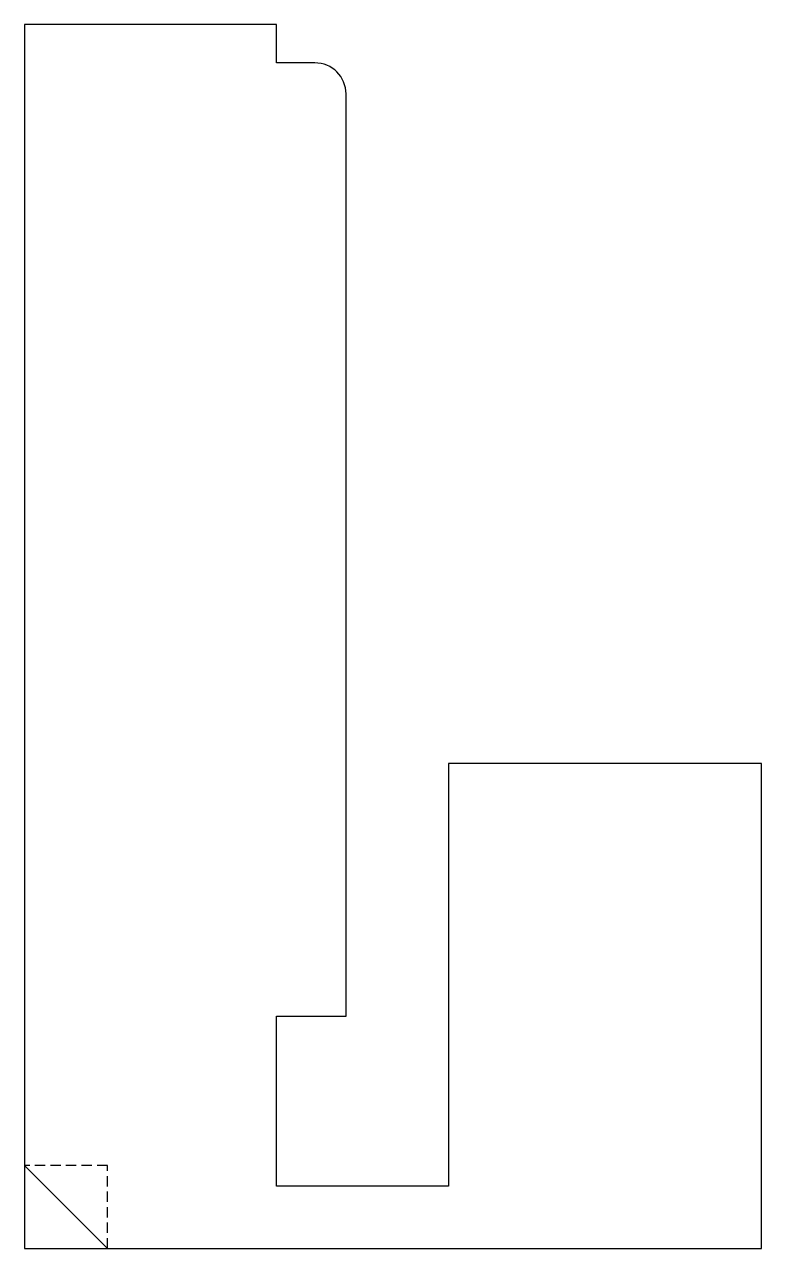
# Model space of a CAD drawing. Header units: millimetres. Extents: x -35.5 to 0, y -40.1 to 19.
import ezdxf

# ---------------------------------------------------------------- set-up
doc = ezdxf.new("R2010")
doc.units = ezdxf.units.MM
doc.linetypes.add('DASHED', pattern=[0.75, 0.5, -0.25])
doc.layers.get('0').update_dxf_attribs({"linetype": 'CONTINUOUS'})

msp = doc.modelspace()

# ---------------------------------------------------------------- linework, layer by layer
for p, q in [((-23.37, 18.974), (-35.521, 18.974)), ((-35.521, 18.974), (-35.521, -40.107)), ((-23.37, 17.122), (-23.37, 18.974)), ((-21.518, 17.122), (-23.37, 17.122)), ((-20.011, -28.893), (-20.011, 15.622)), ((0.029, -16.693), (-15.07, -16.693)), ((-15.07, -16.693), (-15.07, -37.093)), ((0.029, -40.107), (0.029, -16.693)), ((-23.37, -37.093), (-23.37, -28.893)), ((-23.37, -28.893), (-20.011, -28.893)), ((-31.521, -40.107), (-35.521, -36.107)), ((-15.07, -37.093), (-23.37, -37.093)), ((-35.521, -40.107), (0.029, -40.107))]:
    msp.add_line(p, q)
at = {"linetype": 'DASHED'}
for p, q in [((-31.521, -36.107), (-35.521, -36.107)), ((-35.521, -36.107), (-35.521, -40.107)), ((-31.521, -40.107), (-31.521, -36.107)), ((-35.521, -40.107), (-31.521, -40.107))]:
    msp.add_line(p, q, dxfattribs=at)
msp.add_ellipse((-21.518, 15.622), major_axis=(1.507, 0), ratio=0.995066, start_param=0, end_param=1.570796)

doc.saveas('drawing.dxf')
